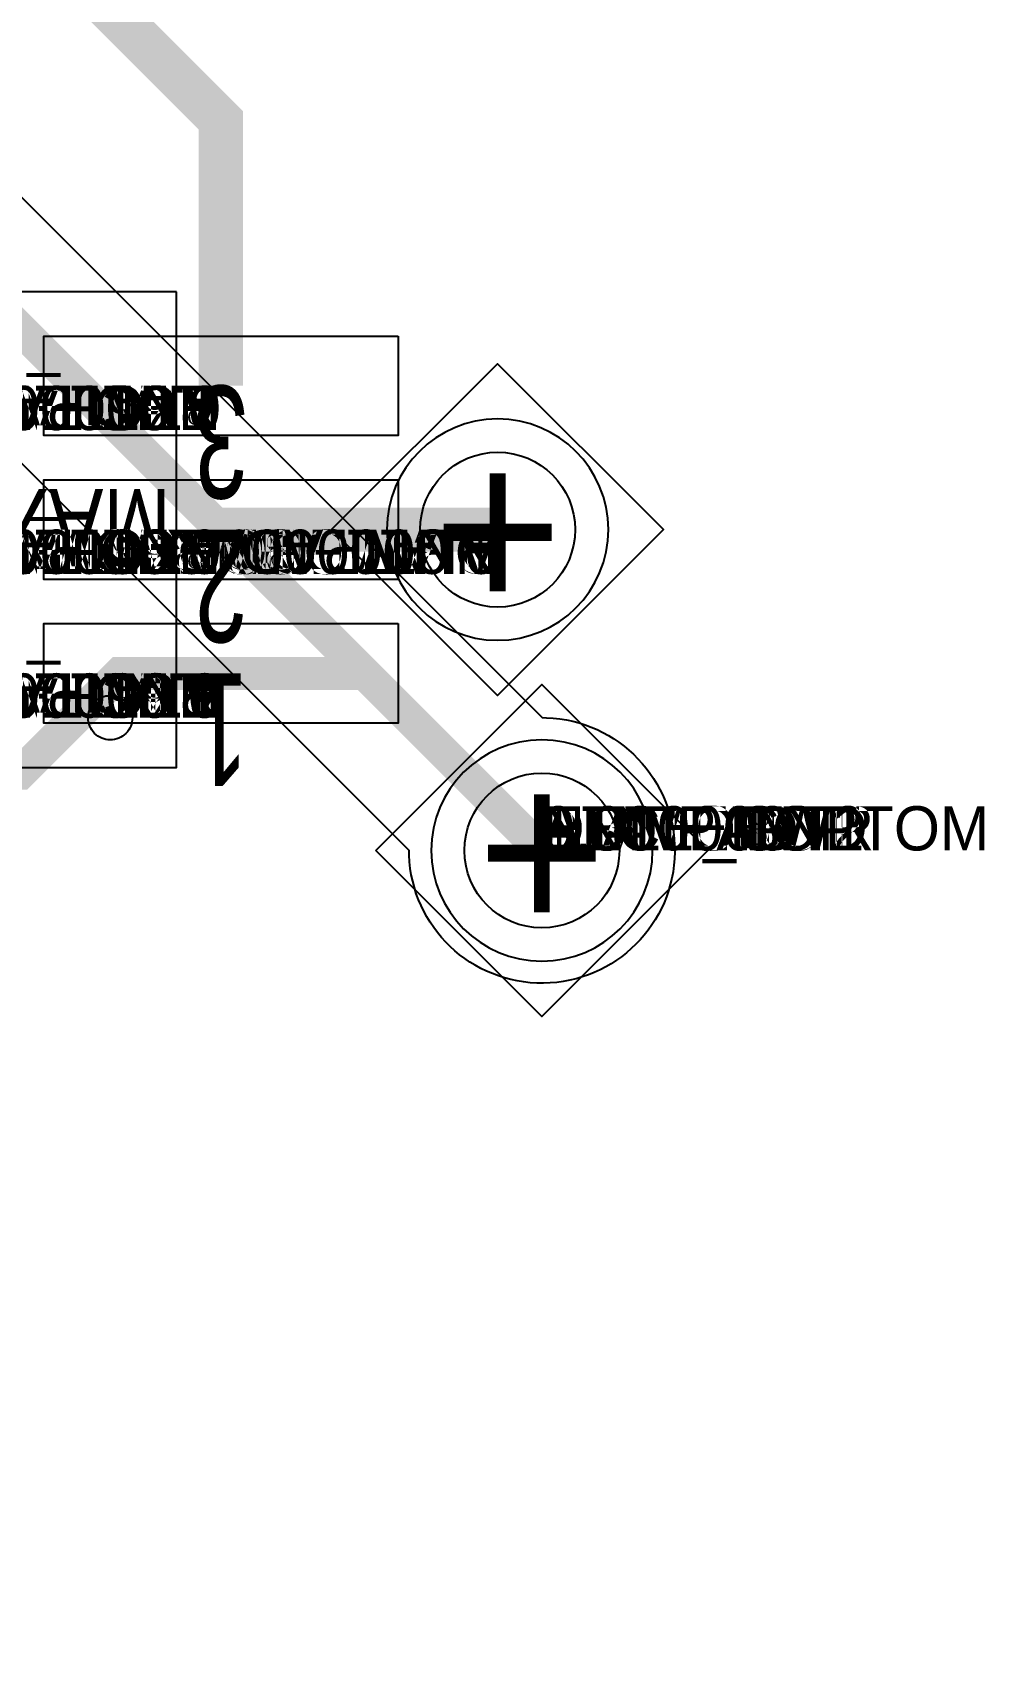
# Model space of a CAD drawing. Extents: x 0 to 323, y 0 to 320.
# Drawn here: x 126.45 to 130.75, y 66.63 to 74 of the extents above; entities that cross this region are included whole.
import ezdxf
from ezdxf.enums import TextEntityAlignment as Align

# ---------------------------------------------------------------- set-up
doc = ezdxf.new("R2010")
doc.units = 0
doc.header["$MEASUREMENT"] = 0
doc.layers.get('0').update_dxf_attribs({"linetype": 'CONTINUOUS'})
for name, color, linetype in [('CDN_FIGURES', 7, 'CONTINUOUS'), ('ETCH_BOTTOM', 7, 'CONTINUOUS'), ('ETCH_GND', 3, 'CONTINUOUS'), ('ETCH_INT1', 4, 'CONTINUOUS'), ('ETCH_INT2', 5, 'CONTINUOUS'), ('ETCH_PWR', 6, 'CONTINUOUS'), ('ETCH_TOP', 2, 'CONTINUOUS'), ('MANUFACTURING_NCLEGEND-1-6', 8, 'CONTINUOUS'), ('PACKAGE_GEOMETRY_ASSEMBLY_TOP', 11, 'CONTINUOUS'), ('PACKAGE_GEOMETRY_PIN_NUMBER', 9, 'CONTINUOUS')]:
    doc.layers.add(name, color=color, linetype=linetype)

# ---------------------------------------------------------------- blocks, each defined once
blk = doc.blocks.new('PAD_INFO')
for tag in ['SHAPE_TYPE', 'PAD_HEIGHT', 'PAD_LAYER', 'PAD_TYPE', 'PAD_WIDTH']:
    blk.add_attdef(tag, (0, 0), '', height=0.2)
at = {"flags": 2}
blk.add_attdef('CDN_TYPE', (0, 0), '', height=0.2, dxfattribs=at)
blk = doc.blocks.new('DRILL_INFO')
at = {"flags": 2}
blk.add_attdef('CDN_TYPE', (0, 0), '', height=0.2, dxfattribs=at)
for tag in ['FSHAPE', 'FCHAR', 'DRILL_HEIGHT', 'DIAMETER', 'PLATED', 'DRILL_WIDTH']:
    blk.add_attdef(tag, (0, 0), '', height=0.2)
blk = doc.blocks.new('VIA0700X0300')
at = {"layer": 'ETCH_BOTTOM'}
blk.add_circle((0, 0), 0.35, dxfattribs=at)
at = {"layer": 'ETCH_GND'}
blk.add_circle((0, 0), 0.35, dxfattribs=at)
at = {"layer": 'ETCH_INT1'}
blk.add_circle((0, 0), 0.35, dxfattribs=at)
at = {"layer": 'ETCH_INT2'}
blk.add_circle((0, 0), 0.35, dxfattribs=at)
at = {"layer": 'ETCH_PWR'}
blk.add_circle((0, 0), 0.35, dxfattribs=at)
at = {"layer": 'ETCH_TOP'}
blk.add_circle((0, 0), 0.35, dxfattribs=at)
ref = blk.add_blockref('PAD_INFO', (0, 0))
ref.add_attrib('PAD_LAYER', 'ETCH_TOP', (0, 0), dxfattribs={"height": 0.2})
ref.add_attrib('SHAPE_TYPE', 'NULL', (0, 0), dxfattribs={"height": 0.2})
ref.add_attrib('PAD_TYPE', 'ANTIPAD', (0, 0), dxfattribs={"height": 0.2})
ref.add_attrib('PAD_WIDTH', '0.000000', (0, 0), dxfattribs={"height": 0.2})
ref.add_attrib('PAD_HEIGHT', '0.000000', (0, 0), dxfattribs={"height": 0.2})
ref = blk.add_blockref('PAD_INFO', (0, 0))
ref.add_attrib('PAD_LAYER', 'ETCH_GND', (0, 0), dxfattribs={"height": 0.2})
ref.add_attrib('SHAPE_TYPE', 'NULL', (0, 0), dxfattribs={"height": 0.2})
ref.add_attrib('PAD_TYPE', 'ANTIPAD', (0, 0), dxfattribs={"height": 0.2})
ref.add_attrib('PAD_WIDTH', '0.000000', (0, 0), dxfattribs={"height": 0.2})
ref.add_attrib('PAD_HEIGHT', '0.000000', (0, 0), dxfattribs={"height": 0.2})
ref = blk.add_blockref('PAD_INFO', (0, 0))
ref.add_attrib('PAD_LAYER', 'ETCH_INT1', (0, 0), dxfattribs={"height": 0.2})
ref.add_attrib('SHAPE_TYPE', 'NULL', (0, 0), dxfattribs={"height": 0.2})
ref.add_attrib('PAD_TYPE', 'ANTIPAD', (0, 0), dxfattribs={"height": 0.2})
ref.add_attrib('PAD_WIDTH', '0.000000', (0, 0), dxfattribs={"height": 0.2})
ref.add_attrib('PAD_HEIGHT', '0.000000', (0, 0), dxfattribs={"height": 0.2})
ref = blk.add_blockref('PAD_INFO', (0, 0))
ref.add_attrib('PAD_LAYER', 'ETCH_INT2', (0, 0), dxfattribs={"height": 0.2})
ref.add_attrib('SHAPE_TYPE', 'NULL', (0, 0), dxfattribs={"height": 0.2})
ref.add_attrib('PAD_TYPE', 'ANTIPAD', (0, 0), dxfattribs={"height": 0.2})
ref.add_attrib('PAD_WIDTH', '0.000000', (0, 0), dxfattribs={"height": 0.2})
ref.add_attrib('PAD_HEIGHT', '0.000000', (0, 0), dxfattribs={"height": 0.2})
ref = blk.add_blockref('PAD_INFO', (0, 0))
ref.add_attrib('PAD_LAYER', 'ETCH_PWR', (0, 0), dxfattribs={"height": 0.2})
ref.add_attrib('SHAPE_TYPE', 'NULL', (0, 0), dxfattribs={"height": 0.2})
ref.add_attrib('PAD_TYPE', 'ANTIPAD', (0, 0), dxfattribs={"height": 0.2})
ref.add_attrib('PAD_WIDTH', '0.000000', (0, 0), dxfattribs={"height": 0.2})
ref.add_attrib('PAD_HEIGHT', '0.000000', (0, 0), dxfattribs={"height": 0.2})
ref = blk.add_blockref('PAD_INFO', (0, 0))
ref.add_attrib('PAD_LAYER', 'ETCH_BOTTOM', (0, 0), dxfattribs={"height": 0.2})
ref.add_attrib('SHAPE_TYPE', 'NULL', (0, 0), dxfattribs={"height": 0.2})
ref.add_attrib('PAD_TYPE', 'ANTIPAD', (0, 0), dxfattribs={"height": 0.2})
ref.add_attrib('PAD_WIDTH', '0.000000', (0, 0), dxfattribs={"height": 0.2})
ref.add_attrib('PAD_HEIGHT', '0.000000', (0, 0), dxfattribs={"height": 0.2})
ref = blk.add_blockref('PAD_INFO', (0, 0))
ref.add_attrib('PAD_LAYER', 'ETCH_TOP', (0, 0), dxfattribs={"height": 0.2})
ref.add_attrib('SHAPE_TYPE', 'NULL', (0, 0), dxfattribs={"height": 0.2})
ref.add_attrib('PAD_TYPE', 'THERMAL', (0, 0), dxfattribs={"height": 0.2})
ref.add_attrib('PAD_WIDTH', '0.000000', (0, 0), dxfattribs={"height": 0.2})
ref.add_attrib('PAD_HEIGHT', '0.000000', (0, 0), dxfattribs={"height": 0.2})
ref = blk.add_blockref('PAD_INFO', (0, 0))
ref.add_attrib('PAD_LAYER', 'ETCH_GND', (0, 0), dxfattribs={"height": 0.2})
ref.add_attrib('SHAPE_TYPE', 'NULL', (0, 0), dxfattribs={"height": 0.2})
ref.add_attrib('PAD_TYPE', 'THERMAL', (0, 0), dxfattribs={"height": 0.2})
ref.add_attrib('PAD_WIDTH', '0.000000', (0, 0), dxfattribs={"height": 0.2})
ref.add_attrib('PAD_HEIGHT', '0.000000', (0, 0), dxfattribs={"height": 0.2})
ref = blk.add_blockref('PAD_INFO', (0, 0))
ref.add_attrib('PAD_LAYER', 'ETCH_INT1', (0, 0), dxfattribs={"height": 0.2})
ref.add_attrib('SHAPE_TYPE', 'NULL', (0, 0), dxfattribs={"height": 0.2})
ref.add_attrib('PAD_TYPE', 'THERMAL', (0, 0), dxfattribs={"height": 0.2})
ref.add_attrib('PAD_WIDTH', '0.000000', (0, 0), dxfattribs={"height": 0.2})
ref.add_attrib('PAD_HEIGHT', '0.000000', (0, 0), dxfattribs={"height": 0.2})
ref = blk.add_blockref('PAD_INFO', (0, 0))
ref.add_attrib('PAD_LAYER', 'ETCH_INT2', (0, 0), dxfattribs={"height": 0.2})
ref.add_attrib('SHAPE_TYPE', 'NULL', (0, 0), dxfattribs={"height": 0.2})
ref.add_attrib('PAD_TYPE', 'THERMAL', (0, 0), dxfattribs={"height": 0.2})
ref.add_attrib('PAD_WIDTH', '0.000000', (0, 0), dxfattribs={"height": 0.2})
ref.add_attrib('PAD_HEIGHT', '0.000000', (0, 0), dxfattribs={"height": 0.2})
ref = blk.add_blockref('PAD_INFO', (0, 0))
ref.add_attrib('PAD_LAYER', 'ETCH_PWR', (0, 0), dxfattribs={"height": 0.2})
ref.add_attrib('SHAPE_TYPE', 'NULL', (0, 0), dxfattribs={"height": 0.2})
ref.add_attrib('PAD_TYPE', 'THERMAL', (0, 0), dxfattribs={"height": 0.2})
ref.add_attrib('PAD_WIDTH', '0.000000', (0, 0), dxfattribs={"height": 0.2})
ref.add_attrib('PAD_HEIGHT', '0.000000', (0, 0), dxfattribs={"height": 0.2})
ref = blk.add_blockref('PAD_INFO', (0, 0))
ref.add_attrib('PAD_LAYER', 'ETCH_BOTTOM', (0, 0), dxfattribs={"height": 0.2})
ref.add_attrib('SHAPE_TYPE', 'NULL', (0, 0), dxfattribs={"height": 0.2})
ref.add_attrib('PAD_TYPE', 'THERMAL', (0, 0), dxfattribs={"height": 0.2})
ref.add_attrib('PAD_WIDTH', '0.000000', (0, 0), dxfattribs={"height": 0.2})
ref.add_attrib('PAD_HEIGHT', '0.000000', (0, 0), dxfattribs={"height": 0.2})
ref = blk.add_blockref('PAD_INFO', (0, 0))
ref.add_attrib('PAD_LAYER', 'ETCH_TOP', (0, 0), dxfattribs={"height": 0.2})
ref.add_attrib('SHAPE_TYPE', 'CIRCLE', (0, 0), dxfattribs={"height": 0.2})
ref.add_attrib('PAD_TYPE', 'REGULAR', (0, 0), dxfattribs={"height": 0.2})
ref.add_attrib('PAD_WIDTH', '0.700000', (0, 0), dxfattribs={"height": 0.2})
ref.add_attrib('PAD_HEIGHT', '0.700000', (0, 0), dxfattribs={"height": 0.2})
ref = blk.add_blockref('PAD_INFO', (0, 0))
ref.add_attrib('PAD_LAYER', 'ETCH_GND', (0, 0), dxfattribs={"height": 0.2})
ref.add_attrib('SHAPE_TYPE', 'CIRCLE', (0, 0), dxfattribs={"height": 0.2})
ref.add_attrib('PAD_TYPE', 'REGULAR', (0, 0), dxfattribs={"height": 0.2})
ref.add_attrib('PAD_WIDTH', '0.700000', (0, 0), dxfattribs={"height": 0.2})
ref.add_attrib('PAD_HEIGHT', '0.700000', (0, 0), dxfattribs={"height": 0.2})
ref = blk.add_blockref('PAD_INFO', (0, 0))
ref.add_attrib('PAD_LAYER', 'ETCH_INT1', (0, 0), dxfattribs={"height": 0.2})
ref.add_attrib('SHAPE_TYPE', 'CIRCLE', (0, 0), dxfattribs={"height": 0.2})
ref.add_attrib('PAD_TYPE', 'REGULAR', (0, 0), dxfattribs={"height": 0.2})
ref.add_attrib('PAD_WIDTH', '0.700000', (0, 0), dxfattribs={"height": 0.2})
ref.add_attrib('PAD_HEIGHT', '0.700000', (0, 0), dxfattribs={"height": 0.2})
ref = blk.add_blockref('PAD_INFO', (0, 0))
ref.add_attrib('PAD_LAYER', 'ETCH_INT2', (0, 0), dxfattribs={"height": 0.2})
ref.add_attrib('SHAPE_TYPE', 'CIRCLE', (0, 0), dxfattribs={"height": 0.2})
ref.add_attrib('PAD_TYPE', 'REGULAR', (0, 0), dxfattribs={"height": 0.2})
ref.add_attrib('PAD_WIDTH', '0.700000', (0, 0), dxfattribs={"height": 0.2})
ref.add_attrib('PAD_HEIGHT', '0.700000', (0, 0), dxfattribs={"height": 0.2})
ref = blk.add_blockref('PAD_INFO', (0, 0))
ref.add_attrib('PAD_LAYER', 'ETCH_PWR', (0, 0), dxfattribs={"height": 0.2})
ref.add_attrib('SHAPE_TYPE', 'CIRCLE', (0, 0), dxfattribs={"height": 0.2})
ref.add_attrib('PAD_TYPE', 'REGULAR', (0, 0), dxfattribs={"height": 0.2})
ref.add_attrib('PAD_WIDTH', '0.700000', (0, 0), dxfattribs={"height": 0.2})
ref.add_attrib('PAD_HEIGHT', '0.700000', (0, 0), dxfattribs={"height": 0.2})
ref = blk.add_blockref('PAD_INFO', (0, 0))
ref.add_attrib('PAD_LAYER', 'ETCH_BOTTOM', (0, 0), dxfattribs={"height": 0.2})
ref.add_attrib('SHAPE_TYPE', 'CIRCLE', (0, 0), dxfattribs={"height": 0.2})
ref.add_attrib('PAD_TYPE', 'REGULAR', (0, 0), dxfattribs={"height": 0.2})
ref.add_attrib('PAD_WIDTH', '0.700000', (0, 0), dxfattribs={"height": 0.2})
ref.add_attrib('PAD_HEIGHT', '0.700000', (0, 0), dxfattribs={"height": 0.2})
ref = blk.add_blockref('DRILL_INFO', (0, 0))
ref.add_attrib('DIAMETER', '0.300000', (0, 0), dxfattribs={"height": 0.2})
ref.add_attrib('PLATED', 'PLATED', (0, 0), dxfattribs={"height": 0.2})
ref.add_attrib('FSHAPE', 'DIAMOND', (0, 0), dxfattribs={"height": 0.2})
ref.add_attrib('FCHAR', '+', (0, 0), dxfattribs={"height": 0.2})
ref.add_attrib('DRILL_WIDTH', '1.500000', (0, 0), dxfattribs={"height": 0.2})
ref.add_attrib('DRILL_HEIGHT', '1.500000', (0, 0), dxfattribs={"height": 0.2})
for tag in ['CDN_TYPE', 'PIN']:
    blk.add_attdef(tag, (0, 0), '', height=0.2)
at = {"flags": 2}
for tag in ['PSTKNAME', 'BBV']:
    blk.add_attdef(tag, (0, 0), '', height=0.2, dxfattribs=at)
blk = doc.blocks.new('FIGURE_DIAMOND')
at = {"layer": 'CDN_FIGURES'}
blk.add_lwpolyline([(-0.5, 0), (0, 0.5), (0.5, 0), (0, -0.5)], close=True, dxfattribs=at)
blk = doc.blocks.new('RC1600X0450TS_NS')
at = {"layer": 'ETCH_TOP'}
blk.add_lwpolyline([(-0.8, -0.225), (-0.8, 0.225), (0.8, 0.225), (0.8, -0.225)], close=True, dxfattribs=at)
ref = blk.add_blockref('PAD_INFO', (0, 0))
ref.add_attrib('PAD_LAYER', 'ETCH_TOP', (0, 0), dxfattribs={"height": 0.2})
ref.add_attrib('SHAPE_TYPE', 'NULL', (0, 0), dxfattribs={"height": 0.2})
ref.add_attrib('PAD_TYPE', 'ANTIPAD', (0, 0), dxfattribs={"height": 0.2})
ref.add_attrib('PAD_WIDTH', '0.000000', (0, 0), dxfattribs={"height": 0.2})
ref.add_attrib('PAD_HEIGHT', '0.000000', (0, 0), dxfattribs={"height": 0.2})
ref = blk.add_blockref('PAD_INFO', (0, 0))
ref.add_attrib('PAD_LAYER', 'ETCH_GND', (0, 0), dxfattribs={"height": 0.2})
ref.add_attrib('SHAPE_TYPE', 'NULL', (0, 0), dxfattribs={"height": 0.2})
ref.add_attrib('PAD_TYPE', 'ANTIPAD', (0, 0), dxfattribs={"height": 0.2})
ref.add_attrib('PAD_WIDTH', '0.000000', (0, 0), dxfattribs={"height": 0.2})
ref.add_attrib('PAD_HEIGHT', '0.000000', (0, 0), dxfattribs={"height": 0.2})
ref = blk.add_blockref('PAD_INFO', (0, 0))
ref.add_attrib('PAD_LAYER', 'ETCH_INT1', (0, 0), dxfattribs={"height": 0.2})
ref.add_attrib('SHAPE_TYPE', 'NULL', (0, 0), dxfattribs={"height": 0.2})
ref.add_attrib('PAD_TYPE', 'ANTIPAD', (0, 0), dxfattribs={"height": 0.2})
ref.add_attrib('PAD_WIDTH', '0.000000', (0, 0), dxfattribs={"height": 0.2})
ref.add_attrib('PAD_HEIGHT', '0.000000', (0, 0), dxfattribs={"height": 0.2})
ref = blk.add_blockref('PAD_INFO', (0, 0))
ref.add_attrib('PAD_LAYER', 'ETCH_INT2', (0, 0), dxfattribs={"height": 0.2})
ref.add_attrib('SHAPE_TYPE', 'NULL', (0, 0), dxfattribs={"height": 0.2})
ref.add_attrib('PAD_TYPE', 'ANTIPAD', (0, 0), dxfattribs={"height": 0.2})
ref.add_attrib('PAD_WIDTH', '0.000000', (0, 0), dxfattribs={"height": 0.2})
ref.add_attrib('PAD_HEIGHT', '0.000000', (0, 0), dxfattribs={"height": 0.2})
ref = blk.add_blockref('PAD_INFO', (0, 0))
ref.add_attrib('PAD_LAYER', 'ETCH_PWR', (0, 0), dxfattribs={"height": 0.2})
ref.add_attrib('SHAPE_TYPE', 'NULL', (0, 0), dxfattribs={"height": 0.2})
ref.add_attrib('PAD_TYPE', 'ANTIPAD', (0, 0), dxfattribs={"height": 0.2})
ref.add_attrib('PAD_WIDTH', '0.000000', (0, 0), dxfattribs={"height": 0.2})
ref.add_attrib('PAD_HEIGHT', '0.000000', (0, 0), dxfattribs={"height": 0.2})
ref = blk.add_blockref('PAD_INFO', (0, 0))
ref.add_attrib('PAD_LAYER', 'ETCH_BOTTOM', (0, 0), dxfattribs={"height": 0.2})
ref.add_attrib('SHAPE_TYPE', 'NULL', (0, 0), dxfattribs={"height": 0.2})
ref.add_attrib('PAD_TYPE', 'ANTIPAD', (0, 0), dxfattribs={"height": 0.2})
ref.add_attrib('PAD_WIDTH', '0.000000', (0, 0), dxfattribs={"height": 0.2})
ref.add_attrib('PAD_HEIGHT', '0.000000', (0, 0), dxfattribs={"height": 0.2})
ref = blk.add_blockref('PAD_INFO', (0, 0))
ref.add_attrib('PAD_LAYER', 'ETCH_TOP', (0, 0), dxfattribs={"height": 0.2})
ref.add_attrib('SHAPE_TYPE', 'NULL', (0, 0), dxfattribs={"height": 0.2})
ref.add_attrib('PAD_TYPE', 'THERMAL', (0, 0), dxfattribs={"height": 0.2})
ref.add_attrib('PAD_WIDTH', '0.000000', (0, 0), dxfattribs={"height": 0.2})
ref.add_attrib('PAD_HEIGHT', '0.000000', (0, 0), dxfattribs={"height": 0.2})
ref = blk.add_blockref('PAD_INFO', (0, 0))
ref.add_attrib('PAD_LAYER', 'ETCH_GND', (0, 0), dxfattribs={"height": 0.2})
ref.add_attrib('SHAPE_TYPE', 'NULL', (0, 0), dxfattribs={"height": 0.2})
ref.add_attrib('PAD_TYPE', 'THERMAL', (0, 0), dxfattribs={"height": 0.2})
ref.add_attrib('PAD_WIDTH', '0.000000', (0, 0), dxfattribs={"height": 0.2})
ref.add_attrib('PAD_HEIGHT', '0.000000', (0, 0), dxfattribs={"height": 0.2})
ref = blk.add_blockref('PAD_INFO', (0, 0))
ref.add_attrib('PAD_LAYER', 'ETCH_INT1', (0, 0), dxfattribs={"height": 0.2})
ref.add_attrib('SHAPE_TYPE', 'NULL', (0, 0), dxfattribs={"height": 0.2})
ref.add_attrib('PAD_TYPE', 'THERMAL', (0, 0), dxfattribs={"height": 0.2})
ref.add_attrib('PAD_WIDTH', '0.000000', (0, 0), dxfattribs={"height": 0.2})
ref.add_attrib('PAD_HEIGHT', '0.000000', (0, 0), dxfattribs={"height": 0.2})
ref = blk.add_blockref('PAD_INFO', (0, 0))
ref.add_attrib('PAD_LAYER', 'ETCH_INT2', (0, 0), dxfattribs={"height": 0.2})
ref.add_attrib('SHAPE_TYPE', 'NULL', (0, 0), dxfattribs={"height": 0.2})
ref.add_attrib('PAD_TYPE', 'THERMAL', (0, 0), dxfattribs={"height": 0.2})
ref.add_attrib('PAD_WIDTH', '0.000000', (0, 0), dxfattribs={"height": 0.2})
ref.add_attrib('PAD_HEIGHT', '0.000000', (0, 0), dxfattribs={"height": 0.2})
ref = blk.add_blockref('PAD_INFO', (0, 0))
ref.add_attrib('PAD_LAYER', 'ETCH_PWR', (0, 0), dxfattribs={"height": 0.2})
ref.add_attrib('SHAPE_TYPE', 'NULL', (0, 0), dxfattribs={"height": 0.2})
ref.add_attrib('PAD_TYPE', 'THERMAL', (0, 0), dxfattribs={"height": 0.2})
ref.add_attrib('PAD_WIDTH', '0.000000', (0, 0), dxfattribs={"height": 0.2})
ref.add_attrib('PAD_HEIGHT', '0.000000', (0, 0), dxfattribs={"height": 0.2})
ref = blk.add_blockref('PAD_INFO', (0, 0))
ref.add_attrib('PAD_LAYER', 'ETCH_BOTTOM', (0, 0), dxfattribs={"height": 0.2})
ref.add_attrib('SHAPE_TYPE', 'NULL', (0, 0), dxfattribs={"height": 0.2})
ref.add_attrib('PAD_TYPE', 'THERMAL', (0, 0), dxfattribs={"height": 0.2})
ref.add_attrib('PAD_WIDTH', '0.000000', (0, 0), dxfattribs={"height": 0.2})
ref.add_attrib('PAD_HEIGHT', '0.000000', (0, 0), dxfattribs={"height": 0.2})
ref = blk.add_blockref('PAD_INFO', (0, 0))
ref.add_attrib('PAD_LAYER', 'ETCH_TOP', (0, 0), dxfattribs={"height": 0.2})
ref.add_attrib('SHAPE_TYPE', 'RECTANGLE', (0, 0), dxfattribs={"height": 0.2})
ref.add_attrib('PAD_TYPE', 'REGULAR', (0, 0), dxfattribs={"height": 0.2})
ref.add_attrib('PAD_WIDTH', '1.600000', (0, 0), dxfattribs={"height": 0.2})
ref.add_attrib('PAD_HEIGHT', '0.450000', (0, 0), dxfattribs={"height": 0.2})
ref = blk.add_blockref('PAD_INFO', (0, 0))
ref.add_attrib('PAD_LAYER', 'ETCH_GND', (0, 0), dxfattribs={"height": 0.2})
ref.add_attrib('SHAPE_TYPE', 'NULL', (0, 0), dxfattribs={"height": 0.2})
ref.add_attrib('PAD_TYPE', 'REGULAR', (0, 0), dxfattribs={"height": 0.2})
ref.add_attrib('PAD_WIDTH', '0.000000', (0, 0), dxfattribs={"height": 0.2})
ref.add_attrib('PAD_HEIGHT', '0.000000', (0, 0), dxfattribs={"height": 0.2})
ref = blk.add_blockref('PAD_INFO', (0, 0))
ref.add_attrib('PAD_LAYER', 'ETCH_INT1', (0, 0), dxfattribs={"height": 0.2})
ref.add_attrib('SHAPE_TYPE', 'NULL', (0, 0), dxfattribs={"height": 0.2})
ref.add_attrib('PAD_TYPE', 'REGULAR', (0, 0), dxfattribs={"height": 0.2})
ref.add_attrib('PAD_WIDTH', '0.000000', (0, 0), dxfattribs={"height": 0.2})
ref.add_attrib('PAD_HEIGHT', '0.000000', (0, 0), dxfattribs={"height": 0.2})
ref = blk.add_blockref('PAD_INFO', (0, 0))
ref.add_attrib('PAD_LAYER', 'ETCH_INT2', (0, 0), dxfattribs={"height": 0.2})
ref.add_attrib('SHAPE_TYPE', 'NULL', (0, 0), dxfattribs={"height": 0.2})
ref.add_attrib('PAD_TYPE', 'REGULAR', (0, 0), dxfattribs={"height": 0.2})
ref.add_attrib('PAD_WIDTH', '0.000000', (0, 0), dxfattribs={"height": 0.2})
ref.add_attrib('PAD_HEIGHT', '0.000000', (0, 0), dxfattribs={"height": 0.2})
ref = blk.add_blockref('PAD_INFO', (0, 0))
ref.add_attrib('PAD_LAYER', 'ETCH_PWR', (0, 0), dxfattribs={"height": 0.2})
ref.add_attrib('SHAPE_TYPE', 'NULL', (0, 0), dxfattribs={"height": 0.2})
ref.add_attrib('PAD_TYPE', 'REGULAR', (0, 0), dxfattribs={"height": 0.2})
ref.add_attrib('PAD_WIDTH', '0.000000', (0, 0), dxfattribs={"height": 0.2})
ref.add_attrib('PAD_HEIGHT', '0.000000', (0, 0), dxfattribs={"height": 0.2})
ref = blk.add_blockref('PAD_INFO', (0, 0))
ref.add_attrib('PAD_LAYER', 'ETCH_BOTTOM', (0, 0), dxfattribs={"height": 0.2})
ref.add_attrib('SHAPE_TYPE', 'NULL', (0, 0), dxfattribs={"height": 0.2})
ref.add_attrib('PAD_TYPE', 'REGULAR', (0, 0), dxfattribs={"height": 0.2})
ref.add_attrib('PAD_WIDTH', '0.000000', (0, 0), dxfattribs={"height": 0.2})
ref.add_attrib('PAD_HEIGHT', '0.000000', (0, 0), dxfattribs={"height": 0.2})
ref = blk.add_blockref('DRILL_INFO', (0, 0))
ref.add_attrib('DIAMETER', '0.000000', (0, 0), dxfattribs={"height": 0.2})
ref.add_attrib('PLATED', 'PLATED', (0, 0), dxfattribs={"height": 0.2})
ref.add_attrib('FSHAPE', 'NULL', (0, 0), dxfattribs={"height": 0.2})
ref.add_attrib('DRILL_WIDTH', '0.000000', (0, 0), dxfattribs={"height": 0.2})
ref.add_attrib('DRILL_HEIGHT', '0.000000', (0, 0), dxfattribs={"height": 0.2})
for tag in ['CDN_TYPE', 'PIN']:
    blk.add_attdef(tag, (0, 0), '', height=0.2)
at = {"flags": 2}
for tag in ['PSTKNAME', 'BBV']:
    blk.add_attdef(tag, (0, 0), '', height=0.2, dxfattribs=at)
blk = doc.blocks.new('F52')
at = {"layer": 'PACKAGE_GEOMETRY_ASSEMBLY_TOP'}
blk.add_lwpolyline([(0.2, -1.725), (1.6, -1.725), (1.6, 0.425), (0.2, 0.425)], close=True, dxfattribs=at)
blk.add_lwpolyline([(0.5, 0.3, -0.414214), (0.6, 0.2, -0.414214), (0.5, 0.1, -0.414214), (0.4, 0.2, -0.414214), (0.5, 0.3)], format="xyb", close=True, dxfattribs=at)
at = {"layer": 'ETCH_TOP'}
ref = blk.add_blockref('RC1600X0450TS_NS', (0, 0), dxfattribs=at)
ref.add_attrib('CDN_TYPE', 'PIN', (0, 0), dxfattribs={"height": 0.2})
ref.add_attrib('PIN', '1', (0, 0), dxfattribs={"height": 0.2})
ref = blk.add_blockref('RC1600X0450TS_NS', (1.8, 0), dxfattribs=at)
ref.add_attrib('CDN_TYPE', 'PIN', (0, 0), dxfattribs={"height": 0.2})
ref.add_attrib('PIN', '5', (0, 0), dxfattribs={"height": 0.2})
ref = blk.add_blockref('RC1600X0450TS_NS', (0, -1.3), dxfattribs=at)
ref.add_attrib('CDN_TYPE', 'PIN', (0, 0), dxfattribs={"height": 0.2})
ref.add_attrib('PIN', '3', (0, 0), dxfattribs={"height": 0.2})
ref = blk.add_blockref('RC1600X0450TS_NS', (0, -0.65), dxfattribs=at)
ref.add_attrib('CDN_TYPE', 'PIN', (0, 0), dxfattribs={"height": 0.2})
ref.add_attrib('PIN', '2', (0, 0), dxfattribs={"height": 0.2})
ref = blk.add_blockref('RC1600X0450TS_NS', (1.8, -1.3), dxfattribs=at)
ref.add_attrib('CDN_TYPE', 'PIN', (0, 0), dxfattribs={"height": 0.2})
ref.add_attrib('PIN', '4', (0, 0), dxfattribs={"height": 0.2})
at = {"flags": 2}
for tag in ['SYMBOL_TYPE', 'CDN_TYPE', 'REFDES']:
    blk.add_attdef(tag, (0, 0), '', height=0.2, dxfattribs=at)
at = {"layer": 'PACKAGE_GEOMETRY_ASSEMBLY_TOP', "width": 0.785714}
blk.add_text('MAXIM', height=0.35, dxfattribs=at).set_placement((0.225, -0.834))

msp = doc.modelspace()

# ---------------------------------------------------------------- linework, layer by layer
at = {"layer": 'ETCH_BOTTOM'}
msp.add_lwpolyline([(128.7707, 70.8997, -2.301111), (128.1503, 70.2793), (128.1496, 70.2992), (122.7239, 75.7249), (120.424, 75.7249), (120.4094, 75.7113, -2.301014), (120.4094, 76.5887), (120.424, 76.5751), (123.0761, 76.5751), (128.7508, 70.9004)], format="xyb", close=True, dxfattribs=at)
msp.add_lwpolyline([(120, 76.15, 0.15, 0.15, 0), (122.9, 76.15, 0.15, 0.15, 0), (128.75, 70.3, 0.15, 0.15, 0)], format="xyseb", dxfattribs=at)
at = {"layer": 'ETCH_GND'}
msp.add_lwpolyline([(129.2501, 70.3, 1), (128.2499, 70.3, 1)], format="xyb", close=True, dxfattribs=at)
at = {"layer": 'ETCH_INT1'}
for points in [[(129.0501, 71.75, 1), (128.0499, 71.75, 1)], [(129.2501, 70.3, 1), (128.2499, 70.3, 1)]]:
    msp.add_lwpolyline(points, format="xyb", close=True, dxfattribs=at)
at = {"layer": 'ETCH_INT2'}
msp.add_lwpolyline([(129.2501, 70.3, 1), (128.2499, 70.3, 1)], format="xyb", close=True, dxfattribs=at)
at = {"layer": 'ETCH_PWR'}
for points in [[(129.0501, 71.75, 1), (128.0499, 71.75, 1)], [(129.2501, 70.3, 1), (128.2499, 70.3, 1)]]:
    msp.add_lwpolyline(points, format="xyb", close=True, dxfattribs=at)
at = {"layer": 'ETCH_TOP'}
for points in [[(125.73, 78, 0.2, 0.2, 0), (125.73, 75.17, 0.2, 0.2, 0), (127.3, 73.6, 0.2, 0.2, 0), (127.3, 72.4, 0.2, 0.2, 0)], [(127.3, 71.75, 0.2, 0.2, 0), (128.55, 71.75, 0.2, 0.2, 0)], [(127.3, 71.1, 0.15, 0.15, 0), (126.8432, 71.1, 0.15, 0.15, 0), (126.3932, 70.65, 0.15, 0.15, 0), (126.1633, 70.65, 0.15, 0.15, 0), (121.0383, 65.525, 0.15, 0.15, 0), (115.2618, 65.525, 0.15, 0.15, 0), (114.825, 65.9618, 0.15, 0.15, 0), (114.825, 66.4383, 0.15, 0.15, 0), (114.9, 66.5133, 0.15, 0.15, 0), (114.9, 67.3, 0.15, 0.15, 0)], [(127.3, 71.1, 0.15, 0.15, 0), (127.95, 71.1, 0.15, 0.15, 0), (128.75, 70.3, 0.15, 0.15, 0)]]:
    msp.add_lwpolyline(points, format="xyseb", dxfattribs=at)

# ---------------------------------------------------------------- block references
at = {"rotation": 180}
msp.add_blockref('F52', (127.3, 71.1), dxfattribs=at)
at = {"layer": 'ETCH_TOP', "rotation": 180}
msp.add_blockref('VIA0700X0300', (128.55, 71.75), dxfattribs=at)
at = {"layer": 'ETCH_TOP'}
msp.add_blockref('VIA0700X0300', (128.75, 70.3), dxfattribs=at)
at = {"layer": 'MANUFACTURING_NCLEGEND-1-6', "xscale": 1.5, "yscale": 1.5}
for p in [(128.55, 71.75), (128.75, 70.3)]:
    msp.add_blockref('FIGURE_DIAMOND', p, dxfattribs=at)

# ---------------------------------------------------------------- texts
at = {"layer": 'MANUFACTURING_NCLEGEND-1-6'}
for p in [(128.55, 71.75), (128.75, 70.3)]:
    msp.add_text('+', height=0.75, dxfattribs=at).set_placement(p, align=Align.MIDDLE_CENTER)
at = {"layer": 'PACKAGE_GEOMETRY_PIN_NUMBER', "width": 0.649606}
for s, p in [('3', (127.3, 72.4)), ('2', (127.3, 71.75)), ('1', (127.3, 71.1))]:
    msp.add_text(s, height=0.508, rotation=180, dxfattribs=at).set_placement(p, align=Align.CENTER)

doc.saveas('drawing.dxf')
